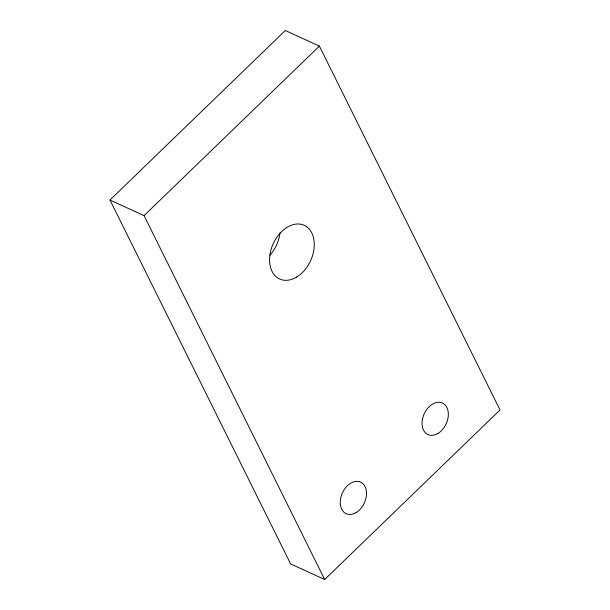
<?xml version="1.0" encoding="UTF-8"?>
<svg xmlns="http://www.w3.org/2000/svg" width="610" height="610" viewBox="0 0 610 610"><rect width="100%" height="100%" fill="white"/><g stroke="black" fill="none" stroke-linecap="round" stroke-linejoin="round"><path stroke-width="0.91" d="M109.983 200.027L285.32 30.5L319.388 46.101L500.017 409.973L324.68 579.5L290.612 563.899L109.983 200.027L144.059 215.635L324.68 579.5M144.059 215.635L319.388 46.101M279.975 232.944A29.539 20.526 -65.4 0 1 269.986 255.194M296.673 277.047A29.539 20.526 -65.4 0 0 308.477 228.262A29.539 20.526 -65.4 0 0 270.642 251.16A29.539 20.526 -65.4 0 0 296.673 277.047M356.164 512.545A17.377 12.078 -65.4 0 0 363.11 483.852A17.377 12.078 -65.4 0 0 340.853 497.318A17.377 12.078 -65.4 0 0 356.164 512.545M437.988 433.435A17.377 12.078 -65.4 0 0 444.934 404.735A17.377 12.078 -65.4 0 0 422.677 418.208A17.377 12.078 -65.4 0 0 437.988 433.435"/></g></svg>
